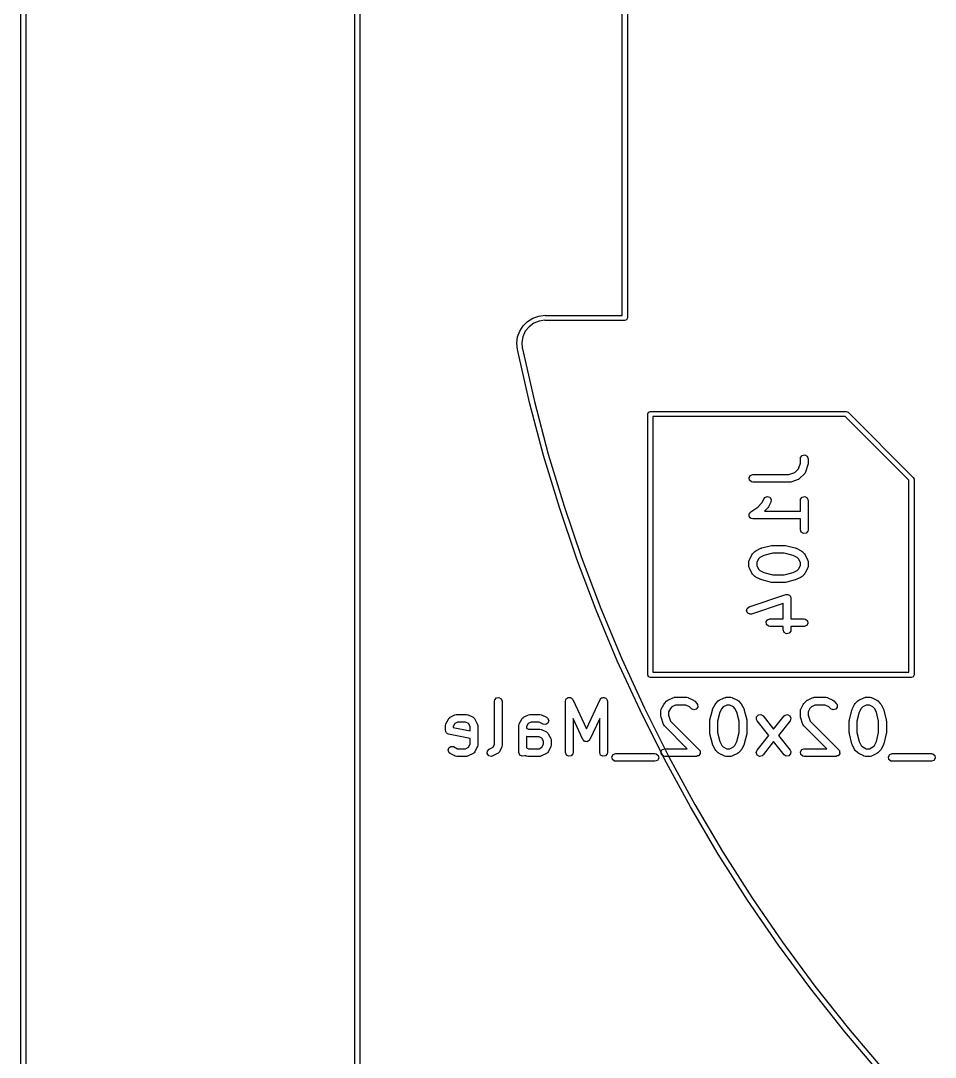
# Model space of a CAD drawing. Extents: x 98.9 to 179, y -122.8 to -42.7.
# Drawn here: x 98.87 to 116.66, y -102.96 to -82.78 of the extents above; entities that cross this region are included whole.
import ezdxf

# ---------------------------------------------------------------- set-up
doc = ezdxf.new("R2010")
doc.units = 0
doc.layers.add('BLACK', color=7, linetype='CONTINUOUS')

msp = doc.modelspace()

# ---------------------------------------------------------------- linework, layer by layer
at = {"layer": 'BLACK', "linetype": 'CONTINUOUS'}
for p, q in [((98.8653, -122.781), (98.8653, -42.7815)), ((98.9653, -42.8315), (98.9653, -122.731)), ((105.365, -113.453), (105.365, -52.1099)), ((105.465, -52.2306), (105.465, -113.332)), ((110.57, -88.5169), (110.57, -77.0461)), ((110.67, -76.9961), (110.67, -88.5669)), ((108.73, -88.6347), (108.833, -88.5703)), ((108.833, -88.5703), (108.949, -88.5304)), ((108.949, -88.5304), (109.07, -88.5168)), ((109.07, -88.5168), (109.07, -88.5169)), ((109.07, -88.5169), (110.57, -88.5169)), ((110.67, -88.5669), (110.656, -88.6022)), ((108.577, -88.823), (108.643, -88.7203)), ((108.643, -88.7203), (108.73, -88.6347)), ((108.757, -88.7387), (108.684, -88.828)), ((108.849, -88.6706), (108.757, -88.7387)), ((108.956, -88.6278), (108.849, -88.6706)), ((109.063, -88.6141), (108.956, -88.6278)), ((109.07, -88.6169), (109.063, -88.6141)), ((110.62, -88.6169), (109.07, -88.6169)), ((109.07, -88.6169), (109.07, -88.6169)), ((109.07, -88.6169), (109.07, -88.6169)), ((110.656, -88.6022), (110.62, -88.6169)), ((108.52, -89.0588), (108.535, -88.9377)), ((108.535, -88.9377), (108.577, -88.823)), ((108.637, -88.9326), (108.617, -89.0458)), ((108.684, -88.828), (108.637, -88.9326)), ((108.532, -89.1802), (108.52, -89.0588)), ((108.532, -89.1803), (108.532, -89.1802)), ((108.532, -89.1802), (108.532, -89.1802)), ((108.532, -89.1802), (108.532, -89.1802)), ((108.532, -89.1802), (108.532, -89.1802)), ((108.768, -90.2159), (108.532, -89.1803)), ((108.617, -89.0458), (108.626, -89.1537)), ((108.626, -89.1537), (108.63, -89.1596)), ((108.63, -89.1596), (108.628, -89.1706)), ((108.628, -89.1706), (108.861, -90.193)), ((108.63, -89.1596), (108.63, -89.1596)), ((108.63, -89.1596), (108.63, -89.1596)), ((108.861, -90.193), (109.132, -91.2169)), ((109.04, -91.2429), (108.768, -90.2159)), ((111.069, -90.4363), (111.084, -90.4009)), ((111.084, -90.4009), (111.119, -90.3863)), ((111.119, -90.3863), (114.929, -90.3863)), ((114.929, -90.3863), (114.965, -90.4009)), ((114.965, -90.4009), (116.235, -91.6709)), ((111.069, -95.5163), (111.069, -90.4363)), ((111.169, -90.4863), (111.169, -95.4663)), ((114.908, -90.4863), (111.169, -90.4863)), ((116.149, -91.727), (114.908, -90.4863)), ((109.347, -92.26), (109.04, -91.2429)), ((109.132, -91.2169), (109.438, -92.2309)), ((113.998, -91.5072), (114.037, -91.3927)), ((114.037, -91.3096), (114.041, -91.284)), ((114.037, -91.3927), (114.037, -91.3096)), ((114.041, -91.284), (114.074, -91.2447)), ((114.074, -91.2447), (114.125, -91.2358)), ((114.125, -91.2358), (114.169, -91.2614)), ((114.169, -91.2614), (114.187, -91.3096)), ((114.187, -91.4049), (114.183, -91.427)), ((114.187, -91.3096), (114.187, -91.4049)), ((113.063, -91.6331), (113.112, -91.6156)), ((113.112, -91.6156), (113.814, -91.6156)), ((113.814, -91.6156), (113.928, -91.5774)), ((113.928, -91.5774), (113.998, -91.5072)), ((114.117, -91.6008), (114.022, -91.696)), ((114.119, -91.5967), (114.117, -91.6008)), ((114.123, -91.5943), (114.119, -91.5967)), ((114.135, -91.5714), (114.123, -91.5943)), ((114.183, -91.4286), (114.135, -91.5714)), ((114.183, -91.427), (114.183, -91.4286)), ((113.038, -91.6776), (113.063, -91.6331)), ((113.047, -91.7281), (113.038, -91.6776)), ((113.086, -91.7611), (113.047, -91.7281)), ((113.112, -91.7656), (113.086, -91.7611)), ((113.826, -91.7656), (113.112, -91.7656)), ((113.827, -91.765), (113.826, -91.7656)), ((113.85, -91.7617), (113.827, -91.765)), ((113.992, -91.7141), (113.85, -91.7617)), ((113.996, -91.7113), (113.992, -91.7141)), ((114, -91.7109), (113.996, -91.7113)), ((114.022, -91.696), (114, -91.7109)), ((116.149, -95.4663), (116.149, -91.727)), ((116.235, -91.6709), (116.249, -91.7063)), ((116.249, -91.7063), (116.249, -95.5163)), ((113.207, -92.2513), (113.288, -92.17)), ((113.288, -92.17), (113.33, -92.0856)), ((113.33, -92.0856), (113.346, -92.0647)), ((113.346, -92.0647), (113.393, -92.0443)), ((113.393, -92.0443), (113.442, -92.0589)), ((113.464, -92.1527), (113.417, -92.2479)), ((113.442, -92.0589), (113.47, -92.1017)), ((113.47, -92.1017), (113.464, -92.1527)), ((114.037, -92.1192), (114.041, -92.0935)), ((114.037, -92.3299), (114.037, -92.1192)), ((114.041, -92.0935), (114.074, -92.0542)), ((114.074, -92.0542), (114.125, -92.0453)), ((114.125, -92.0453), (114.169, -92.0709)), ((114.169, -92.0709), (114.187, -92.1192)), ((114.187, -92.1192), (114.187, -92.6906)), ((109.689, -93.266), (109.347, -92.26)), ((109.438, -92.2309), (109.779, -93.2338)), ((113.038, -92.3918), (113.04, -92.3881)), ((113.041, -92.4133), (113.038, -92.3918)), ((113.04, -92.3838), (113.052, -92.3663)), ((113.04, -92.3881), (113.04, -92.3838)), ((113.043, -92.435), (113.041, -92.4133)), ((113.052, -92.3663), (113.063, -92.3474)), ((113.063, -92.3474), (113.067, -92.3459)), ((113.067, -92.3459), (113.07, -92.3425)), ((113.07, -92.3425), (113.207, -92.2513)), ((113.403, -92.2674), (113.34, -92.3299)), ((113.34, -92.3299), (114.037, -92.3299)), ((113.417, -92.2479), (113.403, -92.2659)), ((113.403, -92.2659), (113.403, -92.2674)), ((113.046, -92.4381), (113.043, -92.435)), ((113.047, -92.4424), (113.046, -92.4381)), ((113.063, -92.4564), (113.047, -92.4424)), ((113.078, -92.4721), (113.063, -92.4564)), ((113.083, -92.4726), (113.078, -92.4721)), ((113.086, -92.4753), (113.083, -92.4726)), ((113.112, -92.4799), (113.086, -92.4753)), ((114.037, -92.4799), (113.112, -92.4799)), ((114.037, -92.6906), (114.037, -92.4799)), ((114.054, -92.7388), (114.037, -92.6906)), ((114.099, -92.7644), (114.054, -92.7388)), ((114.149, -92.7555), (114.099, -92.7644)), ((114.182, -92.7162), (114.149, -92.7555)), ((114.187, -92.6906), (114.182, -92.7162)), ((113.284, -93.0464), (113.474, -92.9988)), ((113.474, -92.9988), (113.489, -92.9977)), ((113.489, -92.9977), (113.493, -92.9965)), ((113.493, -92.9965), (113.731, -92.9965)), ((113.731, -92.9965), (113.745, -92.9991)), ((113.745, -92.9991), (113.749, -92.9988)), ((113.749, -92.9988), (113.939, -93.0464)), ((113.044, -93.2761), (113.092, -93.1809)), ((113.092, -93.1809), (113.105, -93.1628)), ((113.105, -93.1628), (113.106, -93.1614)), ((113.106, -93.1614), (113.154, -93.1137)), ((113.154, -93.1137), (113.172, -93.1009)), ((113.172, -93.1009), (113.173, -93.0997)), ((113.173, -93.0997), (113.269, -93.0521)), ((113.251, -93.2284), (113.221, -93.2588)), ((113.328, -93.1899), (113.251, -93.2284)), ((113.269, -93.0521), (113.281, -93.0484)), ((113.281, -93.0484), (113.284, -93.0464)), ((113.502, -93.1465), (113.328, -93.1899)), ((113.721, -93.1465), (113.502, -93.1465)), ((113.895, -93.1899), (113.721, -93.1465)), ((113.972, -93.2284), (113.895, -93.1899)), ((113.939, -93.0464), (113.951, -93.0517)), ((113.951, -93.0517), (113.955, -93.0521)), ((113.955, -93.0521), (114.05, -93.0997)), ((114.002, -93.2588), (113.972, -93.2284)), ((114.05, -93.0997), (114.068, -93.1131)), ((114.068, -93.1131), (114.069, -93.1137)), ((114.069, -93.1137), (114.117, -93.1614)), ((114.117, -93.1614), (114.13, -93.1797)), ((114.13, -93.1797), (114.131, -93.1809)), ((114.131, -93.1809), (114.179, -93.2761)), ((110.065, -94.2598), (109.689, -93.266)), ((109.779, -93.2338), (110.154, -94.2245)), ((113.037, -93.3096), (113.041, -93.284)), ((113.037, -93.4049), (113.037, -93.3096)), ((113.038, -93.4091), (113.037, -93.4049)), ((113.037, -93.4134), (113.038, -93.4091)), ((113.044, -93.4384), (113.037, -93.4134)), ((113.041, -93.284), (113.044, -93.2805)), ((113.044, -93.2805), (113.044, -93.2761)), ((113.221, -93.2588), (113.187, -93.3273)), ((113.187, -93.3273), (113.187, -93.3872)), ((113.187, -93.3872), (113.221, -93.4557)), ((114.037, -93.3273), (114.002, -93.2588)), ((114.002, -93.4557), (114.037, -93.3872)), ((114.037, -93.3872), (114.037, -93.3273)), ((114.179, -93.2761), (114.186, -93.3011)), ((114.182, -93.4305), (114.179, -93.434)), ((114.179, -93.434), (114.179, -93.4384)), ((114.187, -93.4049), (114.182, -93.4305)), ((114.186, -93.3011), (114.185, -93.3054)), ((114.185, -93.3054), (114.187, -93.3096)), ((114.187, -93.3096), (114.187, -93.4049)), ((113.092, -93.5337), (113.044, -93.4384)), ((113.093, -93.5348), (113.092, -93.5337)), ((113.106, -93.5531), (113.093, -93.5348)), ((113.154, -93.6008), (113.106, -93.5531)), ((113.155, -93.6015), (113.154, -93.6008)), ((113.173, -93.6148), (113.155, -93.6015)), ((113.269, -93.6624), (113.173, -93.6148)), ((113.221, -93.4557), (113.251, -93.4861)), ((113.251, -93.4861), (113.328, -93.5246)), ((113.328, -93.5246), (113.502, -93.568)), ((113.502, -93.568), (113.721, -93.568)), ((113.721, -93.568), (113.895, -93.5246)), ((113.895, -93.5246), (113.972, -93.4861)), ((114.05, -93.6148), (113.955, -93.6624)), ((113.972, -93.4861), (114.002, -93.4557)), ((114.051, -93.6136), (114.05, -93.6148)), ((114.069, -93.6008), (114.051, -93.6136)), ((114.117, -93.5531), (114.069, -93.6008)), ((114.118, -93.5517), (114.117, -93.5531)), ((114.131, -93.5336), (114.118, -93.5517)), ((114.179, -93.4384), (114.131, -93.5336)), ((113.272, -93.6628), (113.269, -93.6624)), ((113.284, -93.6681), (113.272, -93.6628)), ((113.474, -93.7157), (113.284, -93.6681)), ((113.478, -93.7154), (113.474, -93.7157)), ((113.493, -93.718), (113.478, -93.7154)), ((113.731, -93.718), (113.493, -93.718)), ((113.734, -93.7168), (113.731, -93.718)), ((113.749, -93.7157), (113.734, -93.7168)), ((113.939, -93.6681), (113.749, -93.7157)), ((113.942, -93.6661), (113.939, -93.6681)), ((113.955, -93.6624), (113.942, -93.6661)), ((113.04, -94.1909), (113.755, -93.9528)), ((113.755, -93.9528), (113.78, -93.9489)), ((113.78, -93.9489), (113.786, -93.9511)), ((113.786, -93.9511), (113.791, -93.9501)), ((113.791, -93.9501), (113.809, -93.9603)), ((113.809, -93.9603), (113.828, -93.9678)), ((113.828, -93.9678), (113.831, -93.9728)), ((113.831, -93.9728), (113.836, -93.9757)), ((113.836, -93.9757), (113.843, -93.9949)), ((113.843, -93.9949), (113.852, -94.0129)), ((113.852, -94.0129), (113.851, -94.0185)), ((113.851, -94.0185), (113.853, -94.0239)), ((113.853, -94.0239), (113.853, -94.4251)), ((110.154, -94.2245), (110.562, -95.2018)), ((112.99, -94.273), (113, -94.2228)), ((113, -94.2228), (113.04, -94.1909)), ((113.703, -94.128), (113.088, -94.3332)), ((113.703, -94.4251), (113.703, -94.128)), ((110.474, -95.2401), (110.065, -94.2598)), ((113.014, -94.3181), (112.99, -94.273)), ((113.062, -94.337), (113.014, -94.3181)), ((113.088, -94.3332), (113.062, -94.337)), ((113.371, -94.4871), (113.397, -94.4427)), ((113.397, -94.4427), (113.445, -94.4251)), ((113.445, -94.4251), (113.703, -94.4251)), ((113.853, -94.4251), (114.112, -94.4251)), ((114.112, -94.4251), (114.137, -94.4296)), ((114.137, -94.4296), (114.177, -94.4626)), ((113.38, -94.5376), (113.371, -94.4871)), ((113.419, -94.5706), (113.38, -94.5376)), ((113.445, -94.5751), (113.419, -94.5706)), ((113.703, -94.5751), (113.445, -94.5751)), ((113.703, -94.643), (113.703, -94.5751)), ((113.721, -94.6912), (113.703, -94.643)), ((113.853, -94.643), (113.849, -94.6686)), ((114.112, -94.5751), (113.853, -94.5751)), ((113.853, -94.5751), (113.853, -94.643)), ((114.16, -94.5576), (114.112, -94.5751)), ((114.185, -94.5131), (114.16, -94.5576)), ((114.177, -94.4626), (114.185, -94.5131)), ((113.765, -94.7168), (113.721, -94.6912)), ((113.816, -94.7079), (113.765, -94.7168)), ((113.849, -94.6686), (113.816, -94.7079)), ((110.917, -96.2058), (110.474, -95.2401)), ((110.562, -95.2018), (111.003, -96.1645)), ((111.084, -95.5517), (111.069, -95.5163)), ((111.119, -95.5663), (111.084, -95.5517)), ((116.199, -95.5663), (111.119, -95.5663)), ((111.169, -95.4663), (116.149, -95.4663)), ((116.235, -95.5517), (116.199, -95.5663)), ((116.249, -95.5163), (116.235, -95.5517)), ((108.084, -96.0287), (108.089, -96.003)), ((108.084, -96.8681), (108.084, -96.0287)), ((108.089, -96.003), (108.122, -95.9637)), ((108.122, -95.9637), (108.172, -95.9548)), ((108.172, -95.9548), (108.217, -95.9805)), ((108.217, -95.9805), (108.234, -96.0287)), ((108.234, -96.0287), (108.234, -96.8858)), ((109.465, -96.0287), (109.47, -96.003)), ((109.465, -97.0287), (109.465, -96.0287)), ((109.47, -96.003), (109.476, -95.9954)), ((109.476, -95.9954), (109.479, -95.9857)), ((109.479, -95.9857), (109.492, -95.9763)), ((109.492, -95.9763), (109.503, -95.9637)), ((109.503, -95.9637), (109.513, -95.962)), ((109.513, -95.962), (109.521, -95.9562)), ((109.521, -95.9562), (109.537, -95.9577)), ((109.537, -95.9577), (109.553, -95.9548)), ((109.553, -95.9548), (109.562, -95.9598)), ((109.562, -95.9598), (109.572, -95.9607)), ((109.572, -95.9607), (109.583, -95.9723)), ((109.583, -95.9723), (109.598, -95.9805)), ((109.598, -95.9805), (109.601, -95.9899)), ((109.601, -95.9899), (109.608, -95.997)), ((109.608, -95.997), (109.873, -96.5656)), ((109.873, -96.5656), (110.139, -95.997)), ((110.139, -95.997), (110.154, -95.9756)), ((110.154, -95.9756), (110.163, -95.9714)), ((110.163, -95.9714), (110.169, -95.9637)), ((110.169, -95.9637), (110.185, -95.9609)), ((110.185, -95.9609), (110.2, -95.954)), ((110.2, -95.954), (110.21, -95.9566)), ((110.21, -95.9566), (110.22, -95.9548)), ((110.22, -95.9548), (110.234, -95.963)), ((110.234, -95.963), (110.25, -95.9673)), ((110.25, -95.9673), (110.256, -95.9755)), ((110.256, -95.9755), (110.264, -95.9805)), ((110.264, -95.9805), (110.27, -95.9959)), ((110.27, -95.9959), (110.279, -96.0093)), ((110.279, -96.0093), (110.278, -96.0193)), ((110.278, -96.0193), (110.282, -96.0287)), ((110.282, -96.0287), (110.282, -97.0287)), ((111.392, -96.0709), (111.439, -96.0233)), ((111.439, -96.0233), (111.458, -96.0104)), ((111.458, -96.0104), (111.459, -96.0092)), ((111.459, -96.0092), (111.554, -95.9616)), ((111.554, -95.9616), (111.579, -95.9542)), ((111.579, -95.9542), (111.584, -95.9552)), ((111.584, -95.9552), (111.588, -95.9537)), ((111.588, -95.9537), (111.826, -95.9537)), ((111.826, -95.9537), (111.852, -95.9582)), ((111.852, -95.9582), (111.855, -95.9611)), ((111.855, -95.9611), (111.859, -95.9616)), ((111.859, -95.9616), (111.955, -96.0092)), ((111.955, -96.0092), (111.973, -96.0226)), ((111.973, -96.0226), (111.974, -96.0233)), ((111.974, -96.0233), (112.022, -96.0709)), ((112.392, -96.0709), (112.439, -96.0233)), ((112.439, -96.0233), (112.458, -96.0104)), ((112.458, -96.0104), (112.459, -96.0092)), ((112.459, -96.0092), (112.554, -95.9616)), ((112.554, -95.9616), (112.579, -95.9542)), ((112.579, -95.9542), (112.584, -95.9552)), ((112.584, -95.9552), (112.588, -95.9537)), ((112.588, -95.9537), (112.683, -95.9537)), ((112.683, -95.9537), (112.709, -95.9582)), ((112.709, -95.9582), (112.712, -95.9611)), ((112.712, -95.9611), (112.717, -95.9616)), ((112.717, -95.9616), (112.812, -96.0092)), ((112.812, -96.0092), (112.83, -96.0226)), ((112.83, -96.0226), (112.831, -96.0233)), ((112.831, -96.0233), (112.879, -96.0709)), ((114.106, -96.0709), (114.154, -96.0233)), ((114.154, -96.0233), (114.172, -96.0104)), ((114.172, -96.0104), (114.173, -96.0092)), ((114.173, -96.0092), (114.269, -95.9616)), ((114.269, -95.9616), (114.293, -95.9542)), ((114.293, -95.9542), (114.298, -95.9552)), ((114.298, -95.9552), (114.302, -95.9537)), ((114.302, -95.9537), (114.54, -95.9537)), ((114.54, -95.9537), (114.566, -95.9582)), ((114.566, -95.9582), (114.569, -95.9611)), ((114.569, -95.9611), (114.574, -95.9616)), ((114.574, -95.9616), (114.669, -96.0092)), ((114.669, -96.0092), (114.687, -96.0226)), ((114.687, -96.0226), (114.688, -96.0233)), ((114.688, -96.0233), (114.736, -96.0709)), ((115.106, -96.0709), (115.154, -96.0233)), ((115.154, -96.0233), (115.172, -96.0104)), ((115.172, -96.0104), (115.173, -96.0092)), ((115.173, -96.0092), (115.269, -95.9616)), ((115.269, -95.9616), (115.293, -95.9542)), ((115.293, -95.9542), (115.298, -95.9552)), ((115.298, -95.9552), (115.302, -95.9537)), ((115.302, -95.9537), (115.397, -95.9537)), ((115.397, -95.9537), (115.423, -95.9582)), ((115.423, -95.9582), (115.426, -95.9611)), ((115.426, -95.9611), (115.431, -95.9616)), ((115.431, -95.9616), (115.526, -96.0092)), ((115.526, -96.0092), (115.544, -96.0226)), ((115.544, -96.0226), (115.546, -96.0233)), ((115.546, -96.0233), (115.593, -96.0709)), ((111.393, -97.1558), (110.917, -96.2058)), ((111.003, -96.1645), (111.478, -97.1116)), ((111.322, -96.2192), (111.327, -96.1935)), ((111.322, -96.3144), (111.322, -96.2192)), ((111.327, -96.1935), (111.33, -96.1901)), ((111.33, -96.1856), (111.378, -96.0904)), ((111.33, -96.1901), (111.33, -96.1856)), ((111.378, -96.0904), (111.391, -96.0724)), ((111.391, -96.0724), (111.392, -96.0709)), ((111.507, -96.1683), (111.472, -96.2369)), ((111.472, -96.2369), (111.472, -96.3022)), ((111.537, -96.1379), (111.507, -96.1683)), ((111.605, -96.1037), (111.537, -96.1379)), ((111.808, -96.1037), (111.605, -96.1037)), ((111.877, -96.1379), (111.808, -96.1037)), ((111.916, -96.177), (111.877, -96.1379)), ((111.962, -96.1986), (111.916, -96.177)), ((112.012, -96.1854), (111.962, -96.1986)), ((112.041, -96.1433), (112.012, -96.1854)), ((112.022, -96.0709), (112.037, -96.0922)), ((112.037, -96.0922), (112.041, -96.1433)), ((112.277, -96.3914), (112.325, -96.201)), ((112.325, -96.201), (112.33, -96.1891)), ((112.33, -96.1856), (112.378, -96.0904)), ((112.33, -96.1891), (112.33, -96.1856)), ((112.378, -96.0904), (112.391, -96.0724)), ((112.391, -96.0724), (112.392, -96.0709)), ((112.468, -96.2453), (112.425, -96.4189)), ((112.507, -96.1683), (112.468, -96.2453)), ((112.537, -96.1379), (112.507, -96.1683)), ((112.605, -96.1037), (112.537, -96.1379)), ((112.665, -96.1037), (112.605, -96.1037)), ((112.734, -96.1379), (112.665, -96.1037)), ((112.764, -96.1683), (112.734, -96.1379)), ((112.803, -96.2453), (112.764, -96.1683)), ((112.846, -96.4189), (112.803, -96.2453)), ((112.879, -96.0709), (112.892, -96.0893)), ((112.892, -96.0893), (112.893, -96.0904)), ((112.893, -96.0904), (112.941, -96.1856)), ((112.941, -96.1856), (112.944, -96.198)), ((112.944, -96.198), (112.946, -96.201)), ((112.946, -96.201), (112.994, -96.3914)), ((114.037, -96.2192), (114.041, -96.1935)), ((114.037, -96.3144), (114.037, -96.2192)), ((114.041, -96.1935), (114.044, -96.1901)), ((114.044, -96.1856), (114.092, -96.0904)), ((114.044, -96.1901), (114.044, -96.1856)), ((114.092, -96.0904), (114.105, -96.0724)), ((114.105, -96.0724), (114.106, -96.0709)), ((114.221, -96.1683), (114.187, -96.2369)), ((114.187, -96.2369), (114.187, -96.3022)), ((114.251, -96.1379), (114.221, -96.1683)), ((114.32, -96.1037), (114.251, -96.1379)), ((114.522, -96.1037), (114.32, -96.1037)), ((114.591, -96.1379), (114.522, -96.1037)), ((114.63, -96.177), (114.591, -96.1379)), ((114.676, -96.1986), (114.63, -96.177)), ((114.726, -96.1854), (114.676, -96.1986)), ((114.755, -96.1433), (114.726, -96.1854)), ((114.736, -96.0709), (114.751, -96.0922)), ((114.751, -96.0922), (114.755, -96.1433)), ((114.991, -96.3914), (115.039, -96.201)), ((115.039, -96.201), (115.044, -96.1891)), ((115.044, -96.1856), (115.092, -96.0904)), ((115.044, -96.1891), (115.044, -96.1856)), ((115.092, -96.0904), (115.105, -96.0724)), ((115.105, -96.0724), (115.106, -96.0709)), ((115.182, -96.2453), (115.139, -96.4189)), ((115.221, -96.1683), (115.182, -96.2453)), ((115.251, -96.1379), (115.221, -96.1683)), ((115.32, -96.1037), (115.251, -96.1379)), ((115.38, -96.1037), (115.32, -96.1037)), ((115.448, -96.1379), (115.38, -96.1037)), ((115.479, -96.1683), (115.448, -96.1379)), ((115.517, -96.2453), (115.479, -96.1683)), ((115.56, -96.4189), (115.517, -96.2453)), ((115.593, -96.0709), (115.606, -96.0893)), ((115.606, -96.0893), (115.607, -96.0904)), ((115.607, -96.0904), (115.655, -96.1856)), ((115.655, -96.1856), (115.659, -96.198)), ((115.659, -96.198), (115.661, -96.201)), ((115.661, -96.201), (115.708, -96.3914)), ((107.14, -96.4713), (107.187, -96.3761)), ((107.187, -96.3761), (107.203, -96.3552)), ((107.203, -96.3552), (107.213, -96.3507)), ((107.213, -96.3507), (107.221, -96.3426)), ((107.221, -96.3426), (107.316, -96.2949)), ((107.367, -96.437), (107.31, -96.4655)), ((107.316, -96.2949), (107.341, -96.2875)), ((107.341, -96.2875), (107.345, -96.2885)), ((107.345, -96.2885), (107.35, -96.287)), ((107.35, -96.287), (107.54, -96.287)), ((107.522, -96.437), (107.367, -96.437)), ((107.579, -96.4655), (107.522, -96.437)), ((107.54, -96.287), (107.566, -96.2915)), ((107.566, -96.2915), (107.569, -96.2944)), ((107.569, -96.2944), (107.574, -96.2949)), ((107.574, -96.2949), (107.669, -96.3426)), ((107.669, -96.3426), (107.69, -96.3581)), ((107.69, -96.3581), (107.694, -96.3684)), ((107.694, -96.3684), (107.702, -96.3761)), ((107.702, -96.3761), (107.75, -96.4713)), ((108.568, -96.4713), (108.616, -96.3761)), ((108.616, -96.3761), (108.631, -96.3552)), ((108.631, -96.3552), (108.642, -96.3507)), ((108.642, -96.3507), (108.649, -96.3426)), ((108.649, -96.3426), (108.745, -96.2949)), ((108.796, -96.437), (108.739, -96.4655)), ((108.745, -96.2949), (108.77, -96.2875)), ((108.77, -96.2875), (108.774, -96.2885)), ((108.774, -96.2885), (108.778, -96.287)), ((108.778, -96.287), (108.969, -96.287)), ((108.951, -96.437), (108.796, -96.437)), ((109.03, -96.4767), (108.951, -96.437)), ((108.969, -96.287), (108.994, -96.2915)), ((108.994, -96.2915), (108.998, -96.2944)), ((108.998, -96.2944), (109.002, -96.2949)), ((109.002, -96.2949), (109.098, -96.3426)), ((109.124, -96.4543), (109.081, -96.4826)), ((109.098, -96.3426), (109.118, -96.3581)), ((109.118, -96.3581), (109.139, -96.4051)), ((109.139, -96.4051), (109.124, -96.4543)), ((109.806, -96.7747), (109.615, -96.3667)), ((109.615, -96.3667), (109.615, -97.0287)), ((110.132, -96.3667), (109.941, -96.7747)), ((110.132, -97.0287), (110.132, -96.3667)), ((111.323, -96.3159), (111.322, -96.3144)), ((111.326, -96.3381), (111.323, -96.3159)), ((111.374, -96.481), (111.326, -96.3381)), ((111.472, -96.3022), (111.51, -96.4167)), ((111.51, -96.4167), (112.069, -96.9756)), ((112.275, -96.4096), (112.277, -96.3949)), ((112.275, -96.6477), (112.275, -96.4096)), ((112.277, -96.3949), (112.277, -96.3914)), ((112.425, -96.4189), (112.425, -96.6385)), ((112.846, -96.6385), (112.846, -96.4189)), ((112.994, -96.3914), (112.995, -96.4064)), ((112.995, -96.4064), (112.996, -96.4096)), ((112.996, -96.4096), (112.996, -96.6477)), ((113.183, -96.3854), (113.185, -96.3341)), ((113.195, -96.4084), (113.183, -96.3854)), ((113.185, -96.3341), (113.219, -96.2959)), ((113.421, -96.6953), (113.195, -96.4084)), ((113.219, -96.2959), (113.27, -96.2886)), ((113.27, -96.2886), (113.313, -96.3157)), ((113.313, -96.3157), (113.516, -96.574)), ((113.516, -96.574), (113.719, -96.3157)), ((113.837, -96.4084), (113.612, -96.6953)), ((113.719, -96.3157), (113.739, -96.2983)), ((113.739, -96.2983), (113.789, -96.2878)), ((113.789, -96.2878), (113.834, -96.312)), ((113.834, -96.312), (113.853, -96.3596)), ((113.853, -96.3596), (113.837, -96.4084)), ((114.037, -96.3159), (114.037, -96.3144)), ((114.04, -96.3381), (114.037, -96.3159)), ((114.088, -96.481), (114.04, -96.3381)), ((114.187, -96.3022), (114.225, -96.4167)), ((114.225, -96.4167), (114.784, -96.9756)), ((114.989, -96.4096), (114.992, -96.3949)), ((114.989, -96.6477), (114.989, -96.4096)), ((114.992, -96.3949), (114.991, -96.3914)), ((115.139, -96.4189), (115.139, -96.6385)), ((115.56, -96.6385), (115.56, -96.4189)), ((115.708, -96.3914), (115.709, -96.4064)), ((115.709, -96.4064), (115.71, -96.4096)), ((115.71, -96.4096), (115.71, -96.6477)), ((107.132, -96.5049), (107.136, -96.4792)), ((107.132, -96.6001), (107.132, -96.5049)), ((107.136, -96.6118), (107.132, -96.6001)), ((107.136, -96.4792), (107.139, -96.4758)), ((107.136, -96.6241), (107.136, -96.6118)), ((107.145, -96.6351), (107.136, -96.6241)), ((107.139, -96.4758), (107.14, -96.4713)), ((107.149, -96.6483), (107.145, -96.6351)), ((107.16, -96.6545), (107.149, -96.6483)), ((107.168, -96.6642), (107.16, -96.6545)), ((107.31, -96.4655), (107.282, -96.5226)), ((107.282, -96.5226), (107.282, -96.5386)), ((107.282, -96.5386), (107.608, -96.6039)), ((107.608, -96.5226), (107.579, -96.4655)), ((107.608, -96.6039), (107.608, -96.5226)), ((107.75, -96.4713), (107.758, -96.4963)), ((107.758, -96.4963), (107.756, -96.5007)), ((107.756, -96.5007), (107.758, -96.5049)), ((107.758, -96.5049), (107.758, -96.8858)), ((108.56, -96.5049), (108.565, -96.4792)), ((108.56, -97.0287), (108.56, -96.5049)), ((108.565, -96.4792), (108.568, -96.4758)), ((108.568, -96.4758), (108.568, -96.4713)), ((108.739, -96.4655), (108.71, -96.5226)), ((108.71, -96.5226), (108.71, -96.5538)), ((108.71, -96.5538), (108.748, -96.5727)), ((108.748, -96.5727), (108.969, -96.5727)), ((108.969, -96.5727), (108.994, -96.5773)), ((108.994, -96.5773), (108.998, -96.5801)), ((108.998, -96.5801), (109.002, -96.5806)), ((109.002, -96.5806), (109.098, -96.6283)), ((109.081, -96.4826), (109.03, -96.4767)), ((109.098, -96.6283), (109.118, -96.6438)), ((109.118, -96.6438), (109.123, -96.6541)), ((109.123, -96.6541), (109.131, -96.6618)), ((109.131, -96.6618), (109.179, -96.757)), ((111.377, -96.4845), (111.374, -96.481)), ((111.377, -96.4889), (111.377, -96.4845)), ((111.392, -96.5103), (111.377, -96.4889)), ((111.835, -96.9537), (111.392, -96.5103)), ((112.276, -96.651), (112.275, -96.6477)), ((112.277, -96.6659), (112.276, -96.651)), ((112.425, -96.6385), (112.468, -96.812)), ((112.803, -96.812), (112.846, -96.6385)), ((112.996, -96.6477), (112.994, -96.6625)), ((112.994, -96.6625), (112.994, -96.6659)), ((114.091, -96.4845), (114.088, -96.481)), ((114.091, -96.4889), (114.091, -96.4845)), ((114.106, -96.5103), (114.091, -96.4889)), ((114.55, -96.9537), (114.106, -96.5103)), ((114.99, -96.651), (114.989, -96.6477)), ((114.991, -96.6659), (114.99, -96.651)), ((115.139, -96.6385), (115.182, -96.812)), ((115.517, -96.812), (115.56, -96.6385)), ((115.71, -96.6477), (115.708, -96.6625)), ((115.708, -96.6625), (115.708, -96.6659)), ((107.192, -96.6737), (107.168, -96.6642)), ((107.608, -96.7568), (107.192, -96.6737)), ((107.608, -96.8681), (107.608, -96.7568)), ((108.731, -96.7227), (108.71, -96.7192)), ((108.71, -96.7192), (108.71, -96.9347)), ((108.951, -96.7227), (108.731, -96.7227)), ((109.008, -96.7512), (108.951, -96.7227)), ((109.037, -96.8083), (109.008, -96.7512)), ((109.037, -96.8681), (109.037, -96.8083)), ((109.179, -96.757), (109.186, -96.782)), ((109.186, -96.782), (109.185, -96.7864)), ((109.185, -96.7864), (109.187, -96.7906)), ((109.187, -96.7906), (109.187, -96.8858)), ((109.819, -96.7884), (109.806, -96.7747)), ((109.83, -96.8044), (109.819, -96.7884)), ((109.837, -96.8061), (109.83, -96.8044)), ((109.842, -96.8109), (109.837, -96.8061)), ((109.861, -96.8126), (109.842, -96.8109)), ((109.88, -96.8177), (109.861, -96.8126)), ((109.886, -96.8148), (109.88, -96.8177)), ((109.893, -96.8154), (109.886, -96.8148)), ((109.909, -96.8042), (109.893, -96.8154)), ((109.927, -96.796), (109.909, -96.8042)), ((109.932, -96.7879), (109.927, -96.796)), ((109.935, -96.786), (109.932, -96.7879)), ((109.936, -96.7828), (109.935, -96.786)), ((109.941, -96.7747), (109.936, -96.7828)), ((112.325, -96.8564), (112.277, -96.6659)), ((112.327, -96.8593), (112.325, -96.8564)), ((112.33, -96.8717), (112.327, -96.8593)), ((112.468, -96.812), (112.507, -96.889)), ((112.764, -96.889), (112.803, -96.812)), ((112.946, -96.8564), (112.941, -96.8682)), ((112.994, -96.6659), (112.946, -96.8564)), ((113.195, -96.9823), (113.421, -96.6953)), ((113.516, -96.8167), (113.313, -97.075)), ((113.719, -97.075), (113.516, -96.8167)), ((113.612, -96.6953), (113.837, -96.9823)), ((115.039, -96.8564), (114.991, -96.6659)), ((115.041, -96.8593), (115.039, -96.8564)), ((115.044, -96.8717), (115.041, -96.8593)), ((115.182, -96.812), (115.221, -96.889)), ((115.479, -96.889), (115.517, -96.812)), ((115.661, -96.8564), (115.655, -96.8682)), ((115.708, -96.6659), (115.661, -96.8564)), ((107.18, -96.9856), (107.194, -96.9364)), ((107.2, -97.0326), (107.18, -96.9856)), ((107.194, -96.9364), (107.237, -96.9081)), ((107.221, -97.0481), (107.2, -97.0326)), ((107.316, -97.0958), (107.221, -97.0481)), ((107.237, -96.9081), (107.288, -96.914)), ((107.288, -96.914), (107.367, -96.9537)), ((107.367, -96.9537), (107.522, -96.9537)), ((107.522, -96.9537), (107.579, -96.9252)), ((107.669, -97.0481), (107.574, -97.0958)), ((107.579, -96.9252), (107.608, -96.8681)), ((107.677, -97.04), (107.669, -97.0481)), ((107.687, -97.0355), (107.677, -97.04)), ((107.702, -97.0146), (107.687, -97.0355)), ((107.75, -96.9194), (107.702, -97.0146)), ((107.751, -96.9149), (107.75, -96.9194)), ((107.753, -96.9115), (107.751, -96.9149)), ((107.758, -96.8858), (107.753, -96.9115)), ((107.944, -97.0501), (107.948, -96.9989)), ((107.975, -97.0913), (107.944, -97.0501)), ((107.948, -96.9989), (107.983, -96.9616)), ((107.983, -96.9616), (108.056, -96.9252)), ((108.145, -97.0481), (108.05, -97.0958)), ((108.056, -96.9252), (108.084, -96.8681)), ((108.153, -97.04), (108.145, -97.0481)), ((108.163, -97.0355), (108.153, -97.04)), ((108.179, -97.0146), (108.163, -97.0355)), ((108.226, -96.9194), (108.179, -97.0146)), ((108.227, -96.9149), (108.226, -96.9194)), ((108.23, -96.9115), (108.227, -96.9149)), ((108.234, -96.8858), (108.23, -96.9115)), ((108.578, -97.0769), (108.56, -97.0287)), ((108.71, -96.9347), (108.748, -96.9537)), ((108.748, -96.9537), (108.951, -96.9537)), ((108.951, -96.9537), (109.008, -96.9252)), ((109.098, -97.0481), (109.002, -97.0958)), ((109.008, -96.9252), (109.037, -96.8681)), ((109.105, -97.04), (109.098, -97.0481)), ((109.116, -97.0355), (109.105, -97.04)), ((109.131, -97.0146), (109.116, -97.0355)), ((109.179, -96.9194), (109.131, -97.0146)), ((109.182, -96.9115), (109.179, -96.9149)), ((109.179, -96.9149), (109.179, -96.9194)), ((109.187, -96.8858), (109.182, -96.9115)), ((109.483, -97.0769), (109.465, -97.0287)), ((109.611, -97.0543), (109.578, -97.0936)), ((109.615, -97.0287), (109.611, -97.0543)), ((110.149, -97.0769), (110.132, -97.0287)), ((110.277, -97.0543), (110.244, -97.0936)), ((110.282, -97.0287), (110.277, -97.0543)), ((110.371, -97.1109), (110.397, -97.0665)), ((110.397, -97.0665), (110.445, -97.0489)), ((110.445, -97.0489), (111.207, -97.0489)), ((111.207, -97.0489), (111.232, -97.0534)), ((111.232, -97.0534), (111.272, -97.0864)), ((111.323, -97.0157), (111.349, -96.9712)), ((111.332, -97.0662), (111.323, -97.0157)), ((111.372, -97.0992), (111.332, -97.0662)), ((111.349, -96.9712), (111.397, -96.9537)), ((111.397, -96.9537), (111.835, -96.9537)), ((112.076, -97.0666), (112.065, -97.0861)), ((112.069, -96.9756), (112.079, -96.9891)), ((112.089, -97.0481), (112.076, -97.0666)), ((112.079, -96.9891), (112.081, -96.9912)), ((112.081, -96.9912), (112.082, -96.9932)), ((112.082, -96.9932), (112.084, -96.997)), ((112.084, -96.997), (112.086, -97.0195)), ((112.086, -97.0195), (112.09, -97.0417)), ((112.09, -97.0417), (112.088, -97.0447)), ((112.088, -97.0447), (112.089, -97.0481)), ((112.378, -96.967), (112.33, -96.8717)), ((112.379, -96.9681), (112.378, -96.967)), ((112.392, -96.9865), (112.379, -96.9681)), ((112.439, -97.0341), (112.392, -96.9865)), ((112.441, -97.0348), (112.439, -97.0341)), ((112.459, -97.0481), (112.441, -97.0348)), ((112.554, -97.0958), (112.459, -97.0481)), ((112.507, -96.889), (112.537, -96.9194)), ((112.537, -96.9194), (112.605, -96.9537)), ((112.605, -96.9537), (112.665, -96.9537)), ((112.665, -96.9537), (112.734, -96.9194)), ((112.812, -97.0481), (112.717, -97.0958)), ((112.734, -96.9194), (112.764, -96.889)), ((112.813, -97.047), (112.812, -97.0481)), ((112.831, -97.0341), (112.813, -97.047)), ((112.879, -96.9865), (112.831, -97.0341)), ((112.88, -96.985), (112.879, -96.9865)), ((112.893, -96.967), (112.88, -96.985)), ((112.941, -96.8717), (112.893, -96.967)), ((112.941, -96.8682), (112.941, -96.8717)), ((113.179, -97.0311), (113.195, -96.9823)), ((113.199, -97.0787), (113.179, -97.0311)), ((113.848, -97.0566), (113.814, -97.0948)), ((113.837, -96.9823), (113.85, -97.0053)), ((113.85, -97.0053), (113.848, -97.0566)), ((114.038, -97.0157), (114.063, -96.9712)), ((114.047, -97.0662), (114.038, -97.0157)), ((114.086, -97.0992), (114.047, -97.0662)), ((114.063, -96.9712), (114.112, -96.9537)), ((114.112, -96.9537), (114.55, -96.9537)), ((114.79, -97.0666), (114.779, -97.0861)), ((114.784, -96.9756), (114.793, -96.9891)), ((114.803, -97.0481), (114.79, -97.0666)), ((114.793, -96.9891), (114.796, -96.9912)), ((114.796, -96.9912), (114.796, -96.9932)), ((114.796, -96.9932), (114.799, -96.997)), ((114.799, -96.997), (114.801, -97.0195)), ((114.801, -97.0195), (114.804, -97.0417)), ((114.804, -97.0417), (114.803, -97.0447)), ((114.803, -97.0447), (114.803, -97.0481)), ((115.092, -96.967), (115.044, -96.8717)), ((115.093, -96.9681), (115.092, -96.967)), ((115.106, -96.9865), (115.093, -96.9681)), ((115.154, -97.0341), (115.106, -96.9865)), ((115.155, -97.0348), (115.154, -97.0341)), ((115.173, -97.0481), (115.155, -97.0348)), ((115.269, -97.0958), (115.173, -97.0481)), ((115.221, -96.889), (115.251, -96.9194)), ((115.251, -96.9194), (115.32, -96.9537)), ((115.32, -96.9537), (115.38, -96.9537)), ((115.38, -96.9537), (115.448, -96.9194)), ((115.526, -97.0481), (115.431, -97.0958)), ((115.448, -96.9194), (115.479, -96.889)), ((115.527, -97.047), (115.526, -97.0481)), ((115.546, -97.0341), (115.527, -97.047)), ((115.593, -96.9865), (115.546, -97.0341)), ((115.594, -96.985), (115.593, -96.9865)), ((115.607, -96.967), (115.594, -96.985)), ((115.655, -96.8717), (115.607, -96.967)), ((115.655, -96.8682), (115.655, -96.8717)), ((115.752, -97.1109), (115.778, -97.0665)), ((115.778, -97.0665), (115.826, -97.0489)), ((115.826, -97.0489), (116.588, -97.0489)), ((116.588, -97.0489), (116.613, -97.0534)), ((116.613, -97.0534), (116.653, -97.0864)), ((107.321, -97.0963), (107.316, -97.0958)), ((107.324, -97.0992), (107.321, -97.0963)), ((107.35, -97.1037), (107.324, -97.0992)), ((107.54, -97.1037), (107.35, -97.1037)), ((107.544, -97.1021), (107.54, -97.1037)), ((107.549, -97.1032), (107.544, -97.1021)), ((107.574, -97.0958), (107.549, -97.1032)), ((108.025, -97.1032), (107.975, -97.0913)), ((108.05, -97.0958), (108.025, -97.1032)), ((108.622, -97.1025), (108.578, -97.0769)), ((108.673, -97.0936), (108.622, -97.1025)), ((108.679, -97.0866), (108.673, -97.0936)), ((108.697, -97.0958), (108.679, -97.0866)), ((108.702, -97.0963), (108.697, -97.0958)), ((108.705, -97.0992), (108.702, -97.0963)), ((108.731, -97.1037), (108.705, -97.0992)), ((108.969, -97.1037), (108.731, -97.1037)), ((108.973, -97.1021), (108.969, -97.1037)), ((108.977, -97.1032), (108.973, -97.1021)), ((109.002, -97.0958), (108.977, -97.1032)), ((109.527, -97.1025), (109.483, -97.0769)), ((109.578, -97.0936), (109.527, -97.1025)), ((110.194, -97.1025), (110.149, -97.0769)), ((110.244, -97.0936), (110.194, -97.1025)), ((110.38, -97.1614), (110.371, -97.1109)), ((110.419, -97.1944), (110.38, -97.1614)), ((110.445, -97.1989), (110.419, -97.1944)), ((111.207, -97.1989), (110.445, -97.1989)), ((111.255, -97.1814), (111.207, -97.1989)), ((111.281, -97.1369), (111.255, -97.1814)), ((111.272, -97.0864), (111.281, -97.1369)), ((111.397, -97.1037), (111.372, -97.0992)), ((111.901, -98.0889), (111.393, -97.1558)), ((112.016, -97.1037), (111.397, -97.1037)), ((111.478, -97.1116), (111.984, -98.0419)), ((112.038, -97.096), (112.016, -97.1037)), ((112.059, -97.0901), (112.038, -97.096)), ((112.061, -97.0873), (112.059, -97.0901)), ((112.065, -97.0861), (112.061, -97.0873)), ((112.559, -97.0963), (112.554, -97.0958)), ((112.562, -97.0992), (112.559, -97.0963)), ((112.588, -97.1037), (112.562, -97.0992)), ((112.683, -97.1037), (112.588, -97.1037)), ((112.687, -97.1021), (112.683, -97.1037)), ((112.692, -97.1032), (112.687, -97.1021)), ((112.717, -97.0958), (112.692, -97.1032)), ((113.244, -97.1029), (113.199, -97.0787)), ((113.294, -97.0924), (113.244, -97.1029)), ((113.313, -97.075), (113.294, -97.0924)), ((113.763, -97.1021), (113.719, -97.075)), ((113.814, -97.0948), (113.763, -97.1021)), ((114.112, -97.1037), (114.086, -97.0992)), ((114.731, -97.1037), (114.112, -97.1037)), ((114.752, -97.096), (114.731, -97.1037)), ((114.774, -97.0901), (114.752, -97.096)), ((114.776, -97.0873), (114.774, -97.0901)), ((114.779, -97.0861), (114.776, -97.0873)), ((115.273, -97.0963), (115.269, -97.0958)), ((115.276, -97.0992), (115.273, -97.0963)), ((115.302, -97.1037), (115.276, -97.0992)), ((115.397, -97.1037), (115.302, -97.1037)), ((115.402, -97.1021), (115.397, -97.1037)), ((115.406, -97.1032), (115.402, -97.1021)), ((115.431, -97.0958), (115.406, -97.1032)), ((115.761, -97.1614), (115.752, -97.1109)), ((115.8, -97.1944), (115.761, -97.1614)), ((115.826, -97.1989), (115.8, -97.1944)), ((116.588, -97.1989), (115.826, -97.1989)), ((116.636, -97.1814), (116.588, -97.1989)), ((116.662, -97.1369), (116.636, -97.1814)), ((116.653, -97.0864), (116.662, -97.1369)), ((111.984, -98.0419), (112.522, -98.9543)), ((112.44, -99.0042), (111.901, -98.0889)), ((113.011, -99.9004), (112.44, -99.0042)), ((112.522, -98.9543), (113.09, -99.8478)), ((113.09, -99.8478), (113.689, -100.721)), ((113.612, -100.777), (113.011, -99.9004)), ((114.242, -101.632), (113.612, -100.777)), ((113.689, -100.721), (114.318, -101.574)), ((114.901, -102.465), (114.242, -101.632)), ((114.318, -101.574), (114.975, -102.404)), ((115.558, -103.239), (114.901, -102.465)), ((114.975, -102.404), (115.653, -103.203))]:
    msp.add_line(p, q, dxfattribs=at)

doc.saveas('drawing.dxf')
